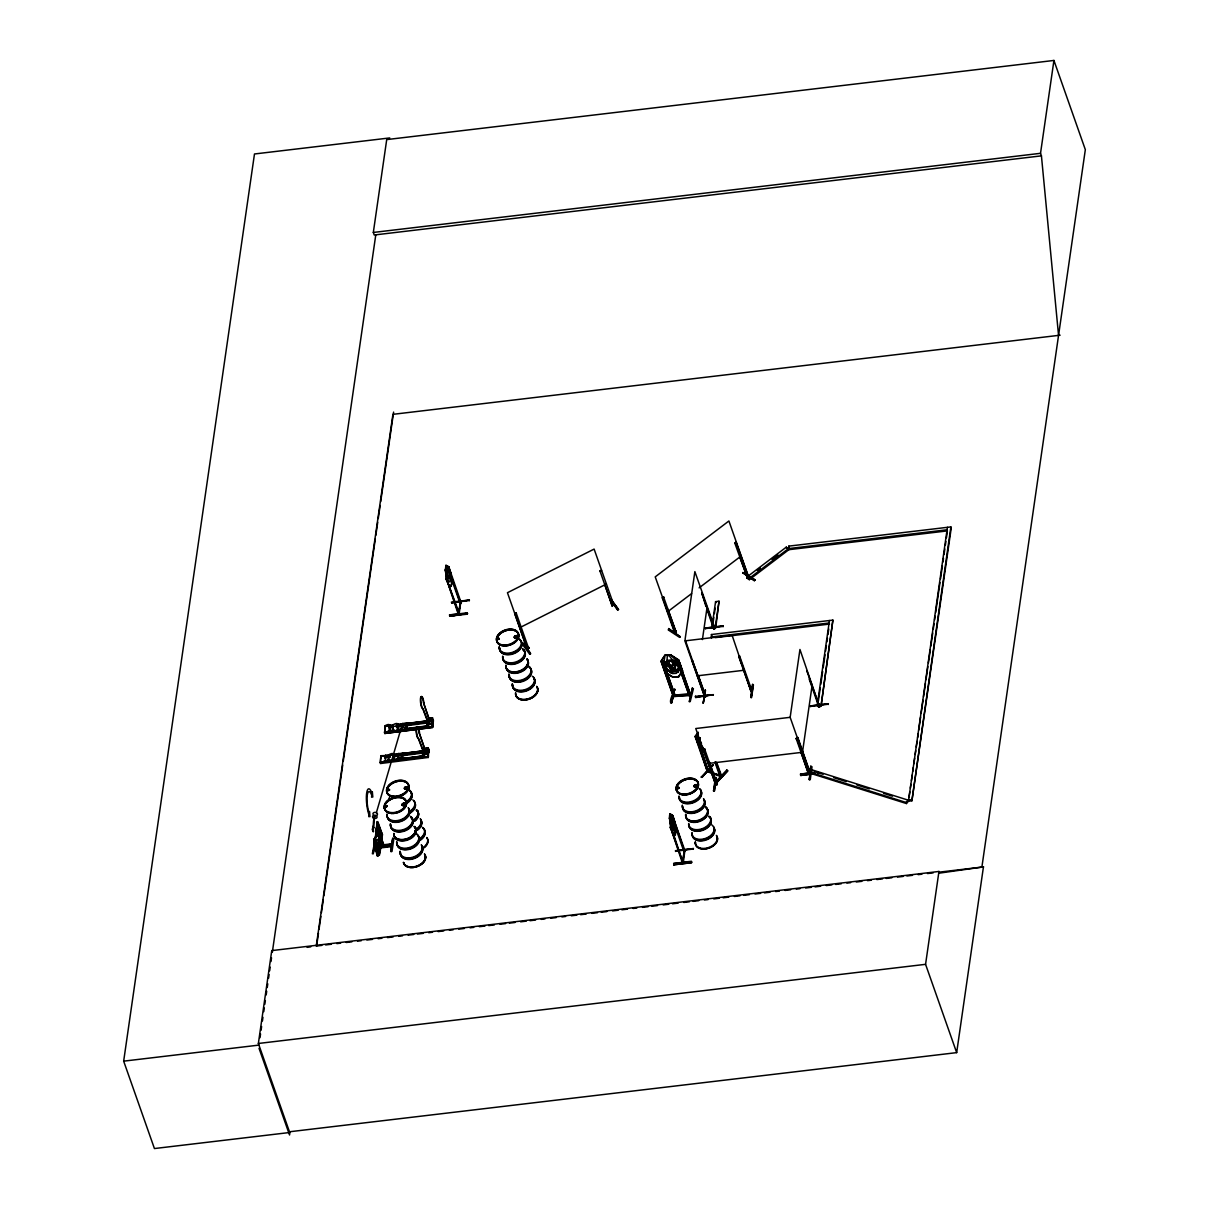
<?xml version="1.0" encoding="UTF-8"?>
<svg xmlns="http://www.w3.org/2000/svg" width="1209" height="1209" viewBox="0 0 1209 1209"><rect width="100%" height="100%" fill="white"/><g stroke="black" fill="none" stroke-linecap="round" stroke-linejoin="round"><path stroke-width="1.5" d="M375.848 851.212L376.437 839.756L377.903 839.394C381.394 890.519 367.34 804.317 377.359 855.715M427.034 750.366C425.266 745.424 430.691 760.929 426.52 750.033L426.777 748.099L427.865 753.857M674.169 631.551L675.544 630.478L676.163 632.277M674.41 631.914L675.801 630.856M676.224 632.307L663.545 596.914L662.305 597.866L674.622 632.821L675.589 631.899M676.39 632.141L674.471 632.927L674.199 631.355M748.235 575.968L748.598 577.328L748.386 575.922M748.824 577.192L742.719 572.492L755.051 580.078L754.295 580.668L750.2 577.978M391.656 845.439L379.414 847.479M376.966 853.403L376.603 845.922L377.767 842.93L378.462 847.841L376.77 853.433M669.227 661.338L669.801 668.637L672.506 670.663L674.426 670.542L675.529 668.275L674.667 665.827L671.176 661.081L669.257 661.202M418.949 731.203A6.136 1.451 82.8 0 1 419.175 732.79L425.205 750.608L424.465 749.912M423.664 752.557L423.301 757.091L422.561 754.31L427.427 753.706L428.077 755.519L428.772 750.154C422.5 750.819 426.807 748.839 426.973 750.23M429.301 720.262L423.513 702.746A6.136 1.451 82.8 0 0 421.337 696.565A6.136 1.451 82.8 0 0 420.566 702.565A6.136 1.451 82.8 0 0 422.742 708.731L428.787 724.705L429.512 719.491L431.371 720.337M424.933 749.701L424.873 750.532M427.699 749.399L427.366 750.487M428.847 720.065L428.681 720.02M427.593 750.305L427.684 749.671M431.296 719.446L431.19 719.159M431.296 720.337L431.583 719.083L432.097 720.02M668.789 629.39L668.758 628.604L680.319 636.78L679.564 637.37L668.245 629.919L668.758 628.604M426.837 750.472L426.46 749.323L426.883 750.547M428.953 719.808L429.119 719.431M427.049 750.033L427.79 749.565M698.197 733.939L697.956 737.022L701.507 743.369M373.43 831.55L373.173 826.412L372.236 829.616L373.43 831.55L372.871 829.359M526.368 647.374C527.895 644.654 530.449 648.976 527.245 648.901L507.448 592.712L594.118 549.082L613.9 605.286C615.381 602.46 610.288 607.795 613.824 604.848M526.822 648.644L528.877 648.069M600.132 571.071L601.598 570.331L599.876 570.724L612.268 606.117L611.573 604.424L613.371 603.578M701.22 777.055L702.006 777.357L712.811 764.783L702.006 777.357M701.84 777.206L712.902 765.342M712.328 765.161L713.068 765.509M428.364 757.438L380.336 763.544L380.88 755.716L385.913 755.565M380.427 760.929L380.88 755.716M384.704 733.47L432.701 727.41L384.658 733.5L385.203 725.687C396.129 719.249 385.973 742.462 390.084 725.068M432.852 726.171L432.701 725.188L432.777 726.624L384.628 732.805L385.203 725.687M385.747 755.111L385.082 761.912L380.049 762.063M388.996 754.688L388.331 761.504L388.996 754.688C399.922 748.265 389.766 771.463 393.862 754.084M393.333 724.659L392.668 731.46L393.333 724.659C404.244 718.237 394.104 741.434 398.199 724.04M398.199 753.539L397.534 760.34L398.199 753.539L403.232 753.388M402.521 723.511L401.872 730.312L406.572 729.239L407.403 722.891L402.521 723.511L376.377 812.66M403.065 752.92L402.401 759.736L397.368 759.887M427.638 727.047L426.898 724.282L431.764 723.662L432.399 725.491L433.094 720.126L396.401 724.75M427.759 724.312L428.228 720.745M427.835 725.46L428.454 720.7M424.812 751.922L424.45 754.748L418.405 738.775A6.136 1.451 82.8 0 1 416.077 729.571A6.136 1.451 82.8 0 1 418.631 729.737M431.311 720.186L431.537 718.01L432.626 723.768L431.235 719.793M428.334 757.484L427.427 753.706M428.772 750.154L428.198 747.842L423.316 748.462M432.656 727.44L431.764 723.662M429.271 718.222L432.52 717.814L429.21 718.72M428.454 755.549L428.454 756.653L380.215 762.531L428.213 756.471L428.999 750.124L428.198 747.842M384.553 732.488L432.55 726.428L433.321 720.08L432.52 717.814M529.738 654.235L522.348 644.291L522.968 643.158L530.373 653.041L529.738 654.235L530.449 653.646M675.242 834.89C677.75 821.168 674.652 845.575 670.995 827.923C670.239 825.641 667.685 808.745 671.872 815.591L671.72 816.725M669.454 818.342L670.164 813.929L675.438 834.86L672.914 833.379M670.27 816.271L672.99 822.014L673.368 826.971L671.569 823.737L670.073 816.287M692.107 659.63L692.561 660.703M682.873 861.473L682.481 863.12L670.345 826.88L670.799 827.953M714.61 628.816L701.734 592.939L714.489 629.088L714.791 627.743L713.809 628.922M670.995 826.442L683.1 863.045L670.345 826.88M695.447 696.339L713.401 694.737L695.583 697.593L695.432 696.188M705.512 628.816L705.27 628.03L723.314 625.93L705.603 628.106M673.836 864.873L673.67 863.438L691.382 861.261L691.548 862.697L673.806 864.783L691.548 862.697M675.65 851.468L675.423 850.713L693.467 848.582L675.74 850.758M698.334 675.514L705.195 694.631L703.698 694.571L703.986 693.18M713.612 626.489L713.416 627.894M704.394 695.205C705.996 694.48 703.698 697.366 704.409 694.586L705.119 695.689M683.433 861.866L681.876 861.594L682.979 860.596L684.309 850.834M683.523 850.38L683.75 849.141M704.409 694.586L704.711 693.165L703.759 693.467M713.386 626.776C714.504 630.252 714.232 623.92 713.431 627.758M684.823 850.335L684.007 851.816L684.067 850.683C682.919 847.539 685.261 850.199 684.626 851.74L672.491 815.516L684.853 850.501L683.312 862.758L681.982 861.685M703.29 749.323L704.877 749.127L703.29 749.323L715.139 783.009C720.186 781.77 713.99 787.588 715.35 782.858M713.537 790.928L716.06 778.007L714.519 790.882L713.537 791.003L715.305 778.188M714.338 790.716L715.985 777.447L715.26 778.294M715.093 783.447L715.411 784.309M716.997 783.598L716.937 782.797M801.099 752.512L808.519 773.836L796.096 738.321L797.698 738.125L810.151 773.367M807.264 671.872L806.811 670.799L819.566 706.963L819.747 705.542M814.851 773.745L800.66 775.468L800.509 774.062L811.148 772.747L800.524 774.213M810.589 706.676L810.362 705.92L828.392 703.789L810.68 705.965M808.171 773.745C807.431 768.848 808.232 776.586 810.015 773.08M807.854 772.838L808.156 771.916M819.687 706.676C816.695 707.809 820.125 701.477 818.916 705.905M809.486 772.385L809.728 771.221M818.523 705.633L819.354 704.439M810.272 772.491L809.682 770.964L809.305 772.4M810.816 766.189L809.305 779.639L810.287 779.518L812.01 766.808L810.771 766.204L809.516 779.518L810.287 779.518M809.305 779.639L811.088 766.733M819.581 706.827L799.95 649.475L790.157 717.33L809.939 773.654M818.357 773.156L818.221 771.901L818.387 773.307M797.698 738.125L796.036 738.759M807.763 772.536L809.743 771.78M692.425 661.671L693.225 661.565L692.425 661.671L704.726 696.626L705.618 696.52L704.59 697.14L705.497 697.064M705.497 690.505L703.23 703.275L705.24 689.78M703.215 703.245L705.376 690.324M738.775 656.623L739.636 656.079L752.028 691.019L751.152 691.699L738.775 656.623L739.636 656.079M750.668 690.671L751.575 689.674L750.532 690.309M750.91 696.883L752.648 684.143L751.106 697.593L753.388 684.823L751.605 697.533M751.106 697.593L752.935 684.747M290.009 1131.715L289.54 1134.979L259.028 1048.309M1058.555 335.377L1041.433 155.855L374.231 234.999L373.324 232.46L386.714 139.594L1053.931 60.45L1085.334 149.659L981.889 867.095L983.446 866.913L939.544 873.11L938.955 871.462L271.753 950.606L258.363 1043.473L289.722 1132.501L154.435 1148.55L123.666 1061.154L254.479 153.981L389.766 137.932M260.011 1037.685L260.555 1033.967M261.084 1030.249L261.612 1026.532M262.429 1020.97L262.957 1017.253M263.758 1011.676L264.303 1007.974M264.831 1004.256L265.375 1000.538M266.176 994.962L266.705 991.259M267.249 987.541L267.778 983.824M268.579 978.247L269.123 974.545M269.652 970.827L270.196 967.109M270.997 961.533L271.526 957.83M375.787 234.818L272.327 952.254L271.753 950.606M316.577 946.254L318.466 933.182M318.995 929.449L320.884 916.377M321.428 912.644L323.302 899.572M323.846 895.824L342.706 765.085M343.235 761.353L375.289 539.093M375.833 535.36L377.722 522.288M378.251 518.555L380.14 505.483M380.684 501.735L393.605 412.088M374.291 816.8C373.218 845.167 372.312 813.869 375.334 816.876M372.78 829.631L373.173 826.412M372.931 831.611L372.689 826.457M378.296 822.77L374.624 843.746L377.178 821.576L381.757 834.044C381.606 832.623 376.588 819.022 377.314 824.009C377.601 822.377 378.87 822.286 377.223 824.024M381.606 835.918L380.986 834.618L382.361 834.482L377.828 821.636L373.158 853.524L374.971 840.391L372.357 853.766L373.339 853.66L375.621 836.175L377.933 835.374M376.543 827.364L376.256 830.674L378.221 830.447L378.417 829.026L376.543 827.364L378.085 830.084M376.8 828.8L377.042 827.304M382.588 845.605L382.286 846.859L376.513 830.477L382.21 847.01L376.12 830.311L377.132 828.361M383.631 846.738L378.296 828.664M381.001 834.754L381.273 833.228L381.893 834.648C383.374 837.686 379.49 833.666 381.999 834.648M379.566 845.529L381.273 833.228M381.485 835.751L381.5 834.437L382.512 834.452L379.354 855.322L378.311 854.219L379.354 855.322M378.734 855.398L382.014 833.318M382.059 846.799L382.573 845.741M383.842 846.587L381.515 838.91M378.069 830.205L383.616 846.874L384.145 845.68L378.054 829.072L380.503 835.872M391.036 851.559L392.683 838.29L393.862 838.714L392.018 851.438L391.036 851.559L392.789 838.29L391.112 851.408M450.594 572.31L448.69 566.673L445.925 565.404L445.365 569.787L446.65 579.504L445.305 569.711L448.645 581.469L450.201 581.952L449.839 573.126L445.97 565.616M445.562 569.771L446.121 565.389M446.212 567.716L448.932 573.474L449.295 578.431L447.481 575.197L446.015 567.746M457.773 613.023L458.362 614.535L446.242 578.295L459.239 613.295L457.773 613.144L458.12 611.845M446.68 579.368L446.892 577.796M448.479 566.915L447.708 568.139M450.398 572.341L451.97 582.013L451.153 586.35L451.909 581.937L450.443 572.25M449.688 616.167L449.567 614.822L467.52 613.447L449.718 616.258L467.445 613.356M451.652 602.823L451.425 602.067L469.455 600.027L451.652 602.823L469.334 600.495M459.541 601.946L459.752 600.541M446.242 578.295L459.072 614.414L458.846 611.83L457.939 613.129M459.571 601.825L460.478 600.525L460.705 603.11L459.858 603.11L460.508 600.707M458.317 614.368L458.755 612.903M458.377 614.399L460.795 601.87L459.103 614.187M702.414 639.576L707.174 606.57M711.905 627.078L715.577 601.644L719.023 601.221L715.743 627.758L712.297 628.166L711.905 627.078L715.35 626.67L719.023 601.221M711.466 638.095L711.436 634.529L832.895 620.111L821.047 706.026L817.601 706.434L817.224 705.331L829.45 620.534M712.297 628.166L713.869 617.27M714.398 613.628L715.184 608.187M747.162 578.204L749.353 579.67L788.857 549.687L788.827 546.12L950.863 526.912L951.241 528.001L911.903 800.796L908.458 801.204L906.433 803.547L810.332 773.276L797.804 737.414L797.033 738.639L809.32 773.73L808.866 772.46M812.252 684.445L802.474 752.285L708.051 763.483M818.402 700.903L820.261 687.997M820.79 684.309L822.664 671.403M823.193 667.716L825.052 654.81M825.581 651.122L826.382 645.591M826.911 641.903L827.44 638.216M827.969 634.529L828.769 628.997M821.047 706.026L832.895 620.111M908.458 801.204L947.418 527.32M909.002 797.472L909.803 791.865M910.347 788.132L910.891 784.384M911.42 780.651L912.236 775.045M912.78 771.312L913.309 767.579M913.853 763.831L914.654 758.239M915.198 754.492L915.742 750.759M916.271 747.026L917.087 741.419M917.631 737.671L918.16 733.939M918.704 730.206L920.593 717.118M921.122 713.386L923.011 700.313M923.555 696.565L925.444 683.493M925.973 679.76L927.862 666.673M928.406 662.94L930.295 649.853M930.824 646.12L932.713 633.048M933.257 629.3L934.058 623.708M934.602 619.96L935.131 616.227M935.675 612.495L939.982 582.587M940.526 578.854L942.416 565.782M942.96 562.034L943.488 558.301M944.033 554.568L944.834 548.962M945.378 545.229L945.922 541.481M946.451 537.748L947.267 532.141M911.903 800.796L950.863 526.912M1041.433 155.855L1040.526 153.316L1053.931 60.45M289.465 1131.775L956.667 1052.631L925.565 964.329L938.955 871.462M956.667 1052.631L983.461 866.777L981.904 866.959M675.211 696.444L662.955 660.9L661.247 661.157L665.071 655.202L664.149 660.824L665.615 664.98L670.557 668.048L674.395 667.791L677.085 664.255L675.619 660.099L670.829 654.84L664.905 655.202L661.006 661.111L673.609 696.671L675.332 695.991L662.744 660.477M667.036 660.749L666.099 666.371L667.564 670.542L672.521 673.594L676.345 673.353L679.035 669.801L677.569 665.645L672.778 660.386L667.036 660.749L667.277 655.792L669.182 655.671L672.718 660.28L673.579 662.713L672.476 664.995L670.557 665.116L667.852 663.091L666.99 660.643L663.968 665.041M431.22 719.975L432.202 723.828M671.554 702.595L674.667 689.19L671.736 702.761C668.275 704.318 673.035 690.566 673.761 696.036L675.332 695.991M673.942 689.961L674.924 689.916M431.054 719.174L431.22 720.519M707.325 771.72L695.175 736.734L698.303 732.397M708.444 770.934C710.363 773.881 706.237 768.561 707.28 769.952M708.67 772.173L696.822 736.78L695.568 736.326M665.071 655.202L670.783 654.976L678.445 660.054L690.777 695.447C688.329 695.961 687.211 693.679 690.445 693.724M664.95 672.068L672.824 676.949L678.566 676.587L682.39 670.768M670.783 654.976L678.657 659.857L682.571 670.95M672.778 660.386L680.652 665.252L676.692 671.448L670.753 671.826L662.955 666.658L670.799 671.69L676.572 671.176M670.753 671.826L663.167 666.461M689.19 695.613L676.708 660.613L678.4 660.054M690.551 694.963L678.491 659.918L682.601 670.814L678.672 676.859L672.824 676.949M670.753 702.822L672.748 694.767M674.667 689.19L671.736 702.761M674.773 695.175L672.975 695.402L673.307 696.626L661.142 661.595L662.728 661.504M678.672 676.859L672.778 677.1M688.677 693.845L688.51 694.661L673.111 694.843M689.447 701.537L692.319 688.133M692.213 688.072L693.407 688.737L690.218 701.583L689.251 701.643L692.636 688.692M684.354 850.32L682.42 862.863M682.586 861.881L681.997 860.717L682.889 860.612M388.966 790.202C386.472 789.447 388.18 791.668 389.494 789.87M388.421 790.369L388.92 789.311M388.301 790.61L388.784 789.311L389.63 789.825M385.429 806.343L386.2 807.249L387.137 806.297M385.656 806.116L386.472 806.705M386.502 805.783L386.396 806.992M404.788 787.754L406.692 786.802L407.01 788.328M406.028 788.827L405.468 787.618L407.206 787.936M406.98 787.694L406.088 786.863M407.191 787.467L406.572 788.661M402.416 804.181L404.32 803.229L404.637 804.771M402.99 804.771L402.627 803.97M404.758 804.574L403.61 803.789L403.156 805.209M498.652 638.292L497.836 638.654L498.728 639.138M498.38 639.319L498.561 638.443M516.863 636.554L514.671 636.841L516.575 635.662M677.826 787.618L677.947 787.543M678.506 787.664L677.856 788.48M679.141 788.056L678.687 787.255M694.45 786.137L694.676 785.215A1.783 1.164 -19.4 0 1 697.397 785.412A1.783 1.164 -19.4 0 1 695.069 787.165A1.783 1.164 -19.4 0 1 694.601 785.2M695.311 786.696L694.344 785.85L696.067 784.913M458.347 613.401L459.193 614.172M526.988 648.553L528.711 648.16L527.079 648.991L514.686 613.598L516.137 612.857L528.62 648.341M526.671 647.147L528.257 646.891M429.135 720.776L428.968 719.34M392.048 844.29L379.626 845.726M810.06 773.382L809.305 772.339M385.475 727.123L385.323 726.156L392.955 725.219L387.273 726.11M384.946 731.445L384.794 732.548M380.911 757.741L381.001 756.184L423.452 750.834M433.245 721.637L433.411 720.413M429.074 751.56L429.074 750.441M750.593 689.871L751.484 689.75M705.482 628.574L723.194 626.398M675.619 851.227L693.316 849.005M810.574 706.404L828.256 704.227M663.998 664.905L666.93 660.477L672.854 660.084M676.541 671.312L680.607 665.403L672.808 660.235M692.727 661.399L705.557 696.958M751.394 690.248L751.968 691.457M743.822 670.36L751.242 691.049M389.464 790.369L388.285 789.326M385.913 805.753L386.155 807.038M499.015 638.881L497.987 639.44M405.861 788.48L407.116 787.694M514.928 636.176A1.783 1.164 -19.4 0 0 515.397 638.156A1.783 1.164 -19.4 0 0 517.724 636.387A1.783 1.164 -19.4 0 0 514.928 636.176L514.777 637.128M402.688 803.743A1.783 1.164 -19.4 0 0 403.156 805.723A1.783 1.164 -19.4 0 0 405.468 803.955A1.783 1.164 -19.4 0 0 402.688 803.743L402.521 804.695M516.878 637.203L517.059 636.115M677.675 787.376L677.66 788.646M696.55 786.213L696.475 784.777M702.822 747.782L697.321 741.752L695.356 736.205L698.061 732.352M700.147 737.777L697.442 741.631L702.943 747.646M426.686 749.444L426.747 750.411L427.2 748.039L428.122 751.922M911.526 799.708L908.08 800.116L811.98 769.831L809.954 772.188L906.055 802.459L906.433 803.547M906.055 802.459L908.08 800.116M695.356 736.205L699.527 747.177L703.91 751.862M708.746 772.158L696.822 736.78M699.648 747.056L705.996 754.401M701.235 777.085L712.736 764.798M707.582 771.81L695.477 736.085M708.58 771.297L719.415 775.226M716.68 782.631L727.682 770.737L716.725 782.707L715.698 781.694L726.866 769.937M716.106 782.404L727.788 770.858M674.698 632.67L675.861 631.869L675.151 630.63L675.771 631.869M746.694 576.451L747.525 578.129L748.159 576.058M746.633 576.421L748.22 576.088M516.847 636.78L515.427 637.355M405.317 787.165L404.894 788.268M402.733 804.03L403.836 803.471M677.493 788.374C679.579 789.855 678.869 785.185 677.267 788.283M678.884 788.072L678.083 788.48M694.631 785.094A1.662 1.088 -19.4 0 1 697.215 785.291A1.662 1.088 -19.4 0 1 695.069 786.938A1.662 1.088 -19.4 0 1 694.631 785.094L694.873 785.034M696.52 785.805C693.513 787.784 695.402 783.719 696.747 785.805M696.369 786.379L695.916 784.717M714.897 783.477L716.574 782.767M717.194 784.611L709.26 761.534M673.564 696.112L690.717 695.009M735.132 543.173L736.372 542.221L734.74 542.917L747.449 578.129M663.937 597.17L662.305 597.866M742.976 573.217L743.747 572.643L755.036 580.048L743.747 572.643M675.015 633.078L676.254 632.126M754.038 579.942L754.295 580.668M667.534 611.83L691.593 593.589M699.104 587.876L741.208 555.944M947.055 529.784L788.48 548.599L786.288 547.148L746.784 577.116L749.353 579.67M757.408 570.436L760.34 568.215M772.037 559.329L777.901 554.901M748.96 578.567L788.48 548.599M613.583 604.047L611.739 604.409L613.205 603.669M819.128 705.557L819.778 706.676M747.706 578.098L739.742 557.107M388.316 789.371L388.935 789.598M516.394 613.205L514.686 613.598M610.258 600.072L611.165 599.604L618.524 609.517L617.633 609.986L610.318 599.83L611.149 599.573L618.524 609.517M519.764 627.667L606.419 584.038M378.13 835.359L375.863 836.341M377.163 855.534C384.568 854.808 376.921 824.175 380.397 849.247M377.178 855.745L379.49 854.748M515.699 635.783L515.2 637.551M515.472 636.085L517.074 636.206M528.454 647.812L527.759 646.528L528.56 647.163M406.572 788.57L404.985 788.449M404.214 805.013L403.292 805.209M527.32 648.916L526.716 647.737M743.067 573.006L747.253 575.756M498.41 639.47L499.302 638.428M516.183 637.627L515.034 637.475M673.05 695.326L674.652 694.691M675 695.084L690.097 693.679M406.209 787.044L405.363 788.328M386.396 805.859L387.197 806.101M385.837 806.72L386.412 805.738M695.371 784.792L696.248 784.671M610.137 599.347L617.739 609.789M617.512 609.26L617.633 609.986M307.101 947.342L310.758 946.828M751.137 691.125L751.922 690.989M751.167 691.624L732.095 635.269L684.883 640.876L704.741 697.185M423.513 702.746L429.694 720.428L429.15 724.659L423.105 708.686A6.136 1.451 82.8 0 1 420.928 702.505A6.136 1.451 82.8 0 1 421.699 696.52A6.136 1.451 82.8 0 1 423.875 702.701M428.031 720.851L396.507 724.947L403.866 724.146M389.102 726.005L392.789 725.536M407.554 723.677L427.865 721.108M389.132 726.7L392.865 726.11M396.522 725.763L403.942 724.705M407.599 724.372L427.941 721.682M389.117 726.987L403.866 725.068M407.312 724.584L433.411 721.335M389.102 727.108L392.789 726.654M396.325 726.307L403.866 725.249M407.403 724.901L427.865 722.226M388.981 727.939L392.698 727.334M396.356 727.002L403.776 725.944M407.433 725.596L427.774 722.906M426.837 724.765L431.704 724.161M388.391 730.78L394.179 730.1M397.625 729.616L401.569 729.163M405.015 728.695L427.412 725.899M388.482 731.097L394.179 730.281M397.716 729.934L401.418 729.344M405.091 729.012L427.397 726.08L426.898 724.282M384.386 732.034L389.253 731.415M392.502 731.007L397.383 730.387M388.512 731.808L394.089 730.977M397.746 730.629L401.464 730.04M405.136 729.707L427.321 726.775M419.175 732.79L425.372 750.457L424.827 754.703L418.782 738.729A6.136 1.451 82.8 0 1 416.606 732.548A6.136 1.451 82.8 0 1 417.377 726.564A6.136 1.451 82.8 0 1 419.553 732.745M428.122 748.341L423.256 748.96L423.891 750.774M381.001 756.184L423.694 750.834M382.921 756.275L397.685 754.401M401.388 753.948L423.543 751.152M384.84 756.607L390.371 755.912L384.522 756.955M394.074 755.444L397.761 754.975L393.756 755.791M401.448 754.507L423.603 751.711M401.146 754.854L426.989 751.59M384.628 757.151L390.311 756.32M393.862 755.988L397.701 755.398M401.237 755.051L423.543 752.134M384.613 757.272L390.144 756.577M393.847 756.109L397.534 755.64M401.222 755.172L427.064 751.907M384.643 757.967L390.22 757.151M393.877 756.804L397.595 756.214M401.267 755.867L423.437 752.95M422.5 754.809L427.366 754.189M384.311 760.824L423.074 755.927L402.627 758.678M388.013 760.431L384.16 761.02L387.847 760.673M399.091 759.025L391.55 760.083L398.925 759.282M402.612 758.814L422.923 756.245M388.18 761.05L393.046 760.431M384.19 761.836L387.908 761.247M391.565 760.899L398.985 759.841M402.642 759.509L422.984 756.819M702.187 594.012L705.95 606.495M715.592 784.278L717.194 784.082M715.532 784.732L717.133 784.535L704.817 749.565M813.355 773.231L800.706 774.878L814.881 773.125M814.821 773.594L800.66 775.468M670.013 814.171L673.866 821.682L674.29 830.507L672.748 830.009L669.393 818.266M674.456 820.805C677.72 844.728 675.665 820.337 672.491 815.259M670.194 828.029L670.995 827.923L669.65 818.312M691.593 862.077L673.67 863.528M691.639 861.987L673.851 864.072M373.324 232.46L1040.526 153.316M1060.127 335.195L392.925 414.339L316.244 946.058L321.866 945.393M448.69 566.673L460.81 601.734M446.076 579.443L448.796 584.839L451.123 586.138M448.796 584.839L451.35 586.32M788.857 549.687L947.448 530.887M460.281 602.248L458.77 611.935M449.567 614.973L467.263 612.812M449.763 615.638L467.46 613.447M449.688 616.106L467.415 614.157M711.073 637.007L829.102 622.998L829.48 624.086L715.199 637.642M697.185 675.831L744.396 670.224M817.224 705.331L820.669 704.923M790.157 717.33L695.749 728.528L715.698 784.837M374.216 842.567L375.243 843.67M383.283 844.819L392.154 843.776M379.475 845.408L392.064 844.486L379.671 845.952M379.399 847.328L391.852 845.892M379.354 848.053L391.746 846.602M325.614 944.939L331.236 944.274M336.873 943.609L340.621 943.156M346.242 942.491L351.864 941.826M357.486 941.161L361.249 940.723M366.871 940.043L372.493 939.378M378.115 938.713L381.863 938.275M387.5 937.61L393.121 936.93M398.743 936.265L402.491 935.826M408.113 935.161L413.75 934.481M417.498 934.043L423.12 933.378M428.742 932.713L432.49 932.26M438.126 931.595L443.748 930.93M449.37 930.265L453.118 929.812M458.74 929.147L464.377 928.482M469.999 927.817L473.747 927.379M479.368 926.699L484.99 926.034M488.753 925.595L494.375 924.93M499.997 924.25L505.619 923.585M509.367 923.147L515.004 922.482M520.626 921.817L526.247 921.137M529.995 920.699L535.617 920.034M541.254 919.369L545.002 918.916M550.624 918.251L556.246 917.586M561.868 916.921L565.616 916.467M571.252 915.802L576.874 915.137M580.622 914.699L586.244 914.019M591.866 913.354L597.503 912.689M601.251 912.251L606.873 911.586M612.495 910.906L618.116 910.241M621.879 909.803L627.501 909.138M633.123 908.458L636.871 908.019M642.493 907.354L648.13 906.69M651.878 906.236L657.5 905.571M663.121 904.906L668.743 904.241M672.506 903.788L678.128 903.123M683.75 902.458L689.372 901.793M693.12 901.355L698.757 900.675M704.379 900.01L708.126 899.572M713.748 898.907L719.37 898.227M723.133 897.788L728.755 897.123M734.377 896.458L739.999 895.793M743.747 895.34L749.384 894.675M755.005 894.01L760.627 893.345M764.375 892.892L769.997 892.227M775.634 891.562L779.382 891.109M785.004 890.444L790.626 889.779M796.247 889.114L799.995 888.675M805.632 887.995L811.254 887.33M815.002 886.892L820.624 886.227M826.246 885.562L831.883 884.882M835.631 884.444L841.252 883.779M846.874 883.114L850.622 882.661M856.259 881.996L861.881 881.331M867.503 880.666L871.251 880.212M876.873 879.548L882.51 878.883M886.257 878.444L891.879 877.764M897.501 877.099L903.123 876.434M906.886 875.996L912.508 875.331M918.13 874.651L921.878 874.213M927.499 873.548L933.136 872.883M938.758 872.203L983.446 866.913M258.363 1043.473L925.565 964.329M123.666 1061.154L258.938 1045.105M676.708 660.613L678.294 660.507M673.458 696.55L690.535 695.507L689.946 694.268M515.759 637.234L514.822 636.795M695.432 786.243L694.495 785.805M403.67 805.254L402.612 804.892M429.074 751.363L428.983 752.255M381.092 757.575L380.986 758.315M705.542 696.414L698.213 675.755M747.993 575.544L735.979 541.964M688.737 694.344L689.175 695.689M674.985 695.961L674.38 695.266M720.488 775.392C720.126 774.017 719.491 775.06 721.697 776.223L716.605 762.259M720.942 776.662L707.492 771.69M405.604 788.374L404.788 787.981M386.306 805.723L387.258 806.252M814.141 771.493L823.042 774.289M833.726 777.659L846.179 781.588M856.864 784.943L869.316 788.872M883.552 793.361L892.454 796.157M695.175 736.734L696.444 737.188M726.76 769.846L727.168 770.556L716.03 782.359M707.869 771.282L721.501 776.057M445.925 565.404L448.675 566.87L447.874 566.991L460.614 603.155M669.967 813.959L672.688 815.425M683.962 851.665L675.408 827.213M459.949 603.064L460.735 602.883L459.526 600.828M719.521 775.029C720.368 778.43 719.128 771.493 721.289 776.707L716.227 762.667M719.884 776.254L714.957 762.214M750.079 577.615L754.446 580.426M674.018 631.657L675.272 633.048L655.218 576.874L728.906 520.988L748.688 577.177L746.905 577.978M668.849 629.224L680.319 636.78M664.98 671.932L672.748 677.236M428.711 719.793L429.059 720.398M704.515 750.018L701.371 746.724L699.92 742.568L700.268 737.943L697.608 741.737L702.988 747.555M530.63 653.782L522.923 643.188L530.373 653.797M469.122 599.951L469.349 600.722M377.178 828.361L376.452 829.268M828.059 703.714L828.301 704.499M722.982 625.854L723.224 626.625M693.12 848.506L693.361 849.277M426.732 749.202L426.853 749.656M381.5 834.437L377.178 821.863M431.069 720.156L431.099 718.07L432.444 721.894M497.67 639.425L498.032 638.261L497.594 639.274M788.827 546.12L789.22 547.224M786.288 547.148L786.681 548.236M819.309 704.273L819.898 705.784M818.463 704.635L818.886 706.781M809.153 679.035L818.946 707.038M811.98 769.831L812.372 770.934M739.455 657.953L741.329 663.273M715.577 601.644L715.97 602.732M715.35 626.67L715.743 627.758M714.821 627.924L694.873 571.615L685.08 639.47L705.361 697.049M707.189 610.031L713.869 629.164M711.436 634.529L711.814 635.617M667.912 609.321L674.788 628.816M715.35 761.806L720.473 775.77M676.813 660.159L688.51 693.361M716.499 783.341L716.937 784.686M708.822 770.511L709.275 771.795M604.863 584.899L612.268 606.117M684.521 849.307L684.959 850.577M683.417 850.305L684.007 851.816M450.171 575.136L459.994 603.231L459.405 601.704M457.894 612.132L458.438 613.401M422.561 754.31L423.21 756.139M407.403 722.891L406.572 729.239M378.024 829.208L384.024 846.572M376.347 828.769L376.86 830.235M377.752 832.789L378.901 836.069M433.17 721.32L433.321 722.211M373.007 814.277A2.297 1.647 8.2 0 1 375.818 812.463A2.297 1.647 8.2 0 1 376.83 815.289M522.877 649.883A11.47 7.511 -19.4 0 1 517.437 663.242A11.47 7.511 -19.4 0 1 503.216 657.726M522.802 649.233A11.622 7.617 -19.4 0 1 517.286 662.789A11.622 7.617 -19.4 0 1 502.868 657.182M527.23 659.373A11.47 7.511 -19.4 0 1 520.263 671.297A11.425 7.481 -19.4 0 1 506.193 667.806M506.133 667.791A11.47 7.511 -19.4 0 0 520.263 671.297A11.425 7.481 -19.4 0 0 527.2 659.419M527.003 658.845A11.425 7.481 -19.4 0 1 518.661 671.222A11.425 7.481 -19.4 0 1 505.921 665.237M527.154 659.071A11.486 7.526 -19.4 0 1 518.752 671.524A11.486 7.526 -19.4 0 1 505.936 665.494M519.417 639.591A11.622 7.617 -19.4 0 1 513.885 653.132A11.622 7.617 -19.4 0 1 499.483 647.54M523.829 649.701A11.47 7.511 -19.4 0 1 515.442 662.124A11.47 7.511 -19.4 0 1 502.657 656.109M521.835 643.46A11.47 7.511 -19.4 0 1 511.18 654.462A11.47 7.511 -19.4 0 1 499.831 648.084M522.636 648.734A11.622 7.617 -19.4 0 1 517.104 662.29A11.622 7.617 -19.4 0 1 502.702 656.683M520.777 640.543A11.622 7.617 -19.4 0 1 512.268 653.147A11.622 7.617 -19.4 0 1 499.302 647.042M518.918 638.624A11.47 7.511 -19.4 0 1 513.462 651.983A11.47 7.511 -19.4 0 1 499.257 646.467M514.263 637.158A11.47 7.511 -19.4 0 1 516.817 637.627M534.091 678.808A11.47 7.511 -19.4 0 1 525.703 691.231A11.47 7.511 -19.4 0 1 512.903 685.216M534.03 678.173A11.622 7.617 -19.4 0 1 525.522 690.777A11.622 7.617 -19.4 0 1 512.556 684.672M536.887 686.908A11.425 7.481 -19.4 0 1 529.95 698.787A11.425 7.481 -19.4 0 1 515.88 695.296A11.47 7.511 -19.4 0 0 528.56 699.331A11.47 7.511 -19.4 0 0 537.763 688.692M536.69 686.349A11.425 7.481 -19.4 0 1 528.333 698.726A11.425 7.481 -19.4 0 1 515.593 692.727M527.517 660.28A11.425 7.481 -19.4 0 1 520.58 672.174A11.425 7.481 -19.4 0 1 506.495 668.668M536.841 686.561A11.486 7.526 -19.4 0 1 528.439 699.014A11.486 7.526 -19.4 0 1 515.623 692.984M527.411 659.797A11.486 7.526 -19.4 0 1 520.429 671.751A11.486 7.526 -19.4 0 1 506.269 668.229M529.089 667.081A11.622 7.617 -19.4 0 1 523.573 680.622A11.622 7.617 -19.4 0 1 509.155 675.03M533.517 677.191A11.47 7.511 -19.4 0 1 525.129 689.614A11.47 7.511 -19.4 0 1 512.329 683.599M531.507 670.95A11.47 7.511 -19.4 0 1 520.852 681.967A11.47 7.511 -19.4 0 1 509.503 675.574M532.308 676.224A11.622 7.617 -19.4 0 1 526.792 689.78A11.622 7.617 -19.4 0 1 512.374 684.173M528.922 666.582A11.622 7.617 -19.4 0 1 523.391 680.138A11.622 7.617 -19.4 0 1 508.989 674.531M528.605 666.114A11.47 7.511 -19.4 0 1 523.149 679.473A11.47 7.511 -19.4 0 1 508.944 673.957M704.076 800.328A11.47 7.511 -19.4 0 1 695.689 812.75A11.47 7.511 -19.4 0 1 682.889 806.735M704.016 799.693A11.622 7.617 -19.4 0 1 696.958 811.798A11.622 7.617 -19.4 0 1 682.632 808.232M705.179 806.463A11.425 7.481 -19.4 0 1 699.754 819.778A11.425 7.481 -19.4 0 1 685.594 814.277M699.089 788.6A11.622 7.617 -19.4 0 1 693.558 802.141A11.622 7.617 -19.4 0 1 679.156 796.55M703.502 798.711A11.47 7.511 -19.4 0 1 695.115 811.133A11.47 7.511 -19.4 0 1 682.329 805.118M700.676 790.686A11.47 7.511 -19.4 0 1 692.289 803.108A11.47 7.511 -19.4 0 1 679.503 797.094M703.85 799.194A11.622 7.617 -19.4 0 1 695.341 811.798A11.622 7.617 -19.4 0 1 682.375 805.693M700.449 789.553A11.622 7.617 -19.4 0 1 691.941 802.156A11.622 7.617 -19.4 0 1 678.974 796.051M700.102 789.069A11.47 7.511 -19.4 0 1 693.135 800.993A11.47 7.511 -19.4 0 1 679.005 797.487M713.748 827.817A11.47 7.511 -19.4 0 1 706.781 839.756A11.47 7.511 -19.4 0 1 692.651 836.235M714.534 828.996A11.622 7.617 -19.4 0 1 705.195 839.787A11.622 7.617 -19.4 0 1 692.304 835.721M695.462 842.31A11.425 7.481 -19.4 0 0 708.217 848.295A11.47 7.511 -19.4 0 0 716.605 835.918A11.425 7.481 -19.4 0 1 708.217 848.295A11.47 7.511 -19.4 0 1 695.432 842.325M716.363 835.359A11.425 7.481 -19.4 0 1 708.006 847.736A11.425 7.481 -19.4 0 1 695.266 841.736M707.189 809.335A11.425 7.481 -19.4 0 1 700.253 821.213A11.425 7.481 -19.4 0 1 686.183 817.722M705.557 807.37A11.486 7.526 -19.4 0 1 702.746 819.43A11.486 7.526 -19.4 0 1 686.772 819.022M685.941 817.239A11.486 7.526 -19.4 0 1 685.866 815.229M708.761 816.09A11.622 7.617 -19.4 0 1 703.245 829.646A11.622 7.617 -19.4 0 1 688.828 824.039M711.663 824.765A11.47 7.511 -19.4 0 1 706.222 838.139A11.47 7.511 -19.4 0 1 692.001 832.608M708.837 816.74A11.47 7.511 -19.4 0 1 703.396 830.099A11.47 7.511 -19.4 0 1 689.175 824.583M713.522 826.684A11.622 7.617 -19.4 0 1 705.028 839.288A11.622 7.617 -19.4 0 1 692.047 833.197M710.121 817.042A11.622 7.617 -19.4 0 1 701.628 829.646A11.622 7.617 -19.4 0 1 688.662 823.541M709.789 816.559A11.47 7.511 -19.4 0 1 702.822 828.482A11.47 7.511 -19.4 0 1 688.692 824.976M410.637 817.45A11.47 7.511 -19.4 0 1 405.181 830.81A11.47 7.511 -19.4 0 1 390.975 825.294M410.561 816.8A11.622 7.617 -19.4 0 1 405.03 830.356A11.622 7.617 -19.4 0 1 390.628 824.75M414.763 826.457A11.425 7.481 -19.4 0 1 407.826 838.336A11.425 7.481 -19.4 0 1 393.756 834.845M414.899 826.639A11.486 7.526 -19.4 0 1 407.917 838.593A11.486 7.526 -19.4 0 1 393.771 835.071M408.702 808.609A11.622 7.617 -19.4 0 1 400.194 821.213A11.622 7.617 -19.4 0 1 387.228 815.108M411.589 817.269A11.47 7.511 -19.4 0 1 403.202 829.691A11.47 7.511 -19.4 0 1 390.401 823.677M408.763 809.244A11.47 7.511 -19.4 0 1 401.796 821.168A11.47 7.511 -19.4 0 1 387.651 817.662M410.38 816.302A11.622 7.617 -19.4 0 1 404.864 829.858A11.622 7.617 -19.4 0 1 390.447 824.251M408.521 808.111A11.622 7.617 -19.4 0 1 400.028 820.715A11.622 7.617 -19.4 0 1 387.046 814.609M402.265 805.164A11.622 7.617 -19.4 0 1 404.849 805.647M408.189 807.627A11.47 7.511 -19.4 0 1 399.801 820.05A11.47 7.511 -19.4 0 1 387.001 814.035M402.008 804.726A11.47 7.511 -19.4 0 1 404.562 805.194M421.835 846.376A11.47 7.511 -19.4 0 1 413.448 858.798A11.47 7.511 -19.4 0 1 400.647 852.783M421.775 845.741A11.622 7.617 -19.4 0 1 413.282 858.345A11.622 7.617 -19.4 0 1 400.3 852.239M403.564 862.848A11.47 7.511 -19.4 0 0 417.709 866.354A11.47 7.511 -19.4 0 0 424.676 854.431A11.425 7.481 -19.4 0 1 417.694 866.354A11.425 7.481 -19.4 0 1 403.625 862.863M424.45 853.947A11.425 7.481 -19.4 0 1 417.513 865.825A11.425 7.481 -19.4 0 1 403.443 862.334M413.765 826.457A11.425 7.481 -19.4 0 1 408.34 839.771A11.425 7.481 -19.4 0 1 394.179 834.27M424.586 854.128A11.486 7.526 -19.4 0 1 417.604 866.082A11.486 7.526 -19.4 0 1 403.443 862.561M415.155 827.364A11.486 7.526 -19.4 0 1 406.768 839.817A11.486 7.526 -19.4 0 1 393.938 833.787M418.374 836.099A11.622 7.617 -19.4 0 1 409.881 848.703A11.622 7.617 -19.4 0 1 396.915 842.597M421.261 844.759A11.47 7.511 -19.4 0 1 412.889 857.181A11.47 7.511 -19.4 0 1 400.088 851.166M418.435 836.734A11.47 7.511 -19.4 0 1 411.468 848.658A11.47 7.511 -19.4 0 1 397.338 845.151M421.609 845.242A11.622 7.617 -19.4 0 1 413.1 857.846A11.622 7.617 -19.4 0 1 400.134 851.756M416.667 834.15A11.622 7.617 -19.4 0 1 411.136 847.705A11.622 7.617 -19.4 0 1 396.733 842.099M416.349 833.681A11.47 7.511 -19.4 0 1 410.894 847.041A11.47 7.511 -19.4 0 1 396.688 841.524M415.352 804.242A11.47 7.511 -19.4 0 1 408.914 813.778M414.46 801.824A11.622 7.617 -19.4 0 1 408.778 813.294M409.534 790.716A11.622 7.617 -19.4 0 1 405.393 803.653M409.352 790.218A11.622 7.617 -19.4 0 1 405.211 803.154M389.51 800.222A11.622 7.617 -19.4 0 1 389.419 798.182M417.135 810.015A11.425 7.481 -19.4 0 1 414.007 819.762M412.753 799.874A11.622 7.617 -19.4 0 1 411.105 811.254M413.946 800.842A11.47 7.511 -19.4 0 1 410.818 810.619M411.12 792.802A11.47 7.511 -19.4 0 1 407.992 802.595M409.035 789.749A11.47 7.511 -19.4 0 1 407.418 800.978M389.464 799.617A11.47 7.511 -19.4 0 1 389.374 797.608M404.38 788.283A11.47 7.511 -19.4 0 1 406.934 788.767M417.528 810.937A11.486 7.526 -19.4 0 1 414.385 820.73M425.024 831.732A11.47 7.511 -19.4 0 1 418.601 841.268M422.606 827.863A11.622 7.617 -19.4 0 1 418.465 840.784M420.747 819.672A11.622 7.617 -19.4 0 1 415.065 831.142M420.581 819.173A11.622 7.617 -19.4 0 1 414.899 830.643M427.034 837.988A11.47 7.511 -19.4 0 1 423.906 847.781A11.425 7.481 -19.4 0 0 427.835 839.817M426.807 837.474A11.425 7.481 -19.4 0 1 423.679 847.222M422.44 827.364A11.622 7.617 -19.4 0 1 420.792 838.744M423.634 828.331A11.47 7.511 -19.4 0 1 420.49 838.109M420.808 820.291A11.47 7.511 -19.4 0 1 417.664 830.084M420.233 818.674A11.47 7.511 -19.4 0 1 417.105 828.467M405.695 725.022A2.04 1.345 -19.4 0 1 405.816 727.198A2.04 1.345 -19.4 0 1 402.748 727.289A2.04 1.345 -19.4 0 1 404.214 725.068M400.406 754.99A2.04 1.345 -19.4 0 1 402.008 756.653A2.04 1.345 -19.4 0 1 398.819 757.65A2.04 1.345 -19.4 0 1 399.393 755.308M667.398 664.209L671.917 668.169C667.066 673.912 673.201 674.516 673.232 668.909C676.798 673.912 682.798 673.368 673.927 668.078C678.717 663.242 672.642 661.701 672.582 667.292L669 664.24L667.398 664.209M368.987 814.866L368.73 816.634L369.999 816.619L369.47 811.481L369.213 813.279A12.891 3.159 83.2 0 1 367.264 795.159A12.891 3.159 83.2 0 1 371.783 795.431L371.541 797.199L372.825 797.003L372.327 791.714L372.07 793.482A15.445 3.778 83.2 0 0 366.644 793.164A15.445 3.778 83.2 0 0 368.987 814.866M372.78 827.304L373.793 827.47L372.78 827.304M713.325 694.646L695.628 697.004L713.325 694.646M515.397 637.914A1.662 1.088 -19.4 0 0 517.543 636.282A1.662 1.088 -19.4 0 0 514.958 636.085A1.662 1.088 -19.4 0 0 515.397 637.914M503.503 645.047A11.425 7.481 -19.4 0 0 518.374 633.773A11.425 7.481 -19.4 0 0 500.481 632.413A11.425 7.481 -19.4 0 0 503.503 645.047M503.79 645.848A11.425 7.481 -19.4 0 0 518.646 634.574A11.425 7.481 -19.4 0 0 500.768 633.214A11.425 7.481 -19.4 0 0 503.79 645.848A11.425 7.481 -19.4 0 0 518.661 634.604A11.425 7.481 -19.4 0 0 500.783 633.244A11.425 7.481 -19.4 0 0 503.805 645.878M503.594 645.41A11.486 7.526 -19.4 0 0 518.555 634.075A11.486 7.526 -19.4 0 0 500.556 632.7A11.486 7.526 -19.4 0 0 503.594 645.41M699.935 820.306A11.47 7.511 -19.4 0 0 705.391 806.947A11.425 7.481 -19.4 0 1 699.935 820.306A11.425 7.481 -19.4 0 1 685.79 814.821A11.47 7.511 -19.4 0 0 699.935 820.306M683.176 794.056A11.425 7.481 -19.4 0 0 698.046 782.782A11.425 7.481 -19.4 0 0 680.153 781.422A11.425 7.481 -19.4 0 0 683.176 794.056M683.463 794.857A11.425 7.481 -19.4 0 0 698.318 783.583A11.425 7.481 -19.4 0 0 680.44 782.223A11.425 7.481 -19.4 0 0 683.463 794.857A11.425 7.481 -19.4 0 0 698.334 783.613A11.425 7.481 -19.4 0 0 680.455 782.253A11.425 7.481 -19.4 0 0 683.478 794.887M683.281 794.434A11.486 7.526 -19.4 0 0 698.228 783.1A11.486 7.526 -19.4 0 0 680.229 781.724A11.486 7.526 -19.4 0 0 683.281 794.434M403.141 805.481A1.662 1.088 -19.4 0 0 405.302 803.849A1.662 1.088 -19.4 0 0 402.703 803.653A1.662 1.088 -19.4 0 0 403.141 805.481M406.602 839.363A11.425 7.481 -19.4 0 0 414.959 826.986A11.425 7.481 -19.4 0 1 406.632 839.424A11.425 7.481 -19.4 0 1 393.892 833.439A11.425 7.481 -19.4 0 0 406.602 839.363M391.263 812.614A11.425 7.481 -19.4 0 0 406.118 801.34A11.425 7.481 -19.4 0 0 388.24 799.98A11.425 7.481 -19.4 0 0 391.263 812.614M391.535 813.415A11.425 7.481 -19.4 0 0 406.405 802.141A11.425 7.481 -19.4 0 0 388.512 800.781A11.425 7.481 -19.4 0 0 391.535 813.415A11.425 7.481 -19.4 0 0 406.42 802.171A11.425 7.481 -19.4 0 0 388.527 800.811A11.425 7.481 -19.4 0 0 391.55 813.445M391.353 812.977A11.486 7.526 -19.4 0 0 406.3 801.643A11.486 7.526 -19.4 0 0 388.301 800.267A11.486 7.526 -19.4 0 0 391.353 812.977M405.514 789.054A1.662 1.088 -19.4 0 0 407.675 787.422A1.662 1.088 -19.4 0 0 405.075 787.225A1.662 1.088 -19.4 0 0 405.514 789.054M393.635 796.187A11.425 7.481 -19.4 0 0 408.491 784.913A11.425 7.481 -19.4 0 0 390.598 783.553A11.425 7.481 -19.4 0 0 393.635 796.187M390.175 784.958A11.425 7.481 -19.4 0 0 393.922 797.018A11.425 7.481 -19.4 0 1 390.159 784.928A11.425 7.481 -19.4 0 1 408.31 784.49A11.425 7.481 -19.4 0 1 396.733 796.943A11.425 7.481 -19.4 0 0 408.31 784.49A11.425 7.481 -19.4 0 0 390.175 784.958M393.726 796.565A11.486 7.526 -19.4 0 0 408.672 785.23A11.486 7.526 -19.4 0 0 390.688 783.855A11.486 7.526 -19.4 0 0 393.726 796.565M414.219 820.291A11.47 7.511 -19.4 0 0 417.362 810.498A11.425 7.481 -19.4 0 1 414.203 820.306M405.529 789.281A1.783 1.164 -19.4 0 0 407.841 787.527A1.783 1.164 -19.4 0 0 405.045 787.316A1.783 1.164 -19.4 0 0 405.529 789.281M414.506 821.168A11.425 7.481 -19.4 0 0 416.123 810A11.425 7.481 -19.4 0 1 414.521 821.198M373.188 817.889A2.297 1.647 8.2 0 0 377.012 817.42A2.297 1.647 8.2 0 0 374.231 815.198A2.297 1.647 8.2 0 0 373.188 817.889M403.73 727.44A2.04 1.345 -19.4 0 0 406.375 725.4A2.04 1.345 -19.4 0 0 403.156 725.188A2.04 1.345 -19.4 0 0 403.73 727.44M399.408 757.469A2.04 1.345 -19.4 0 0 402.038 755.444A2.04 1.345 -19.4 0 0 398.834 755.217A2.04 1.345 -19.4 0 0 399.408 757.469"/></g></svg>
